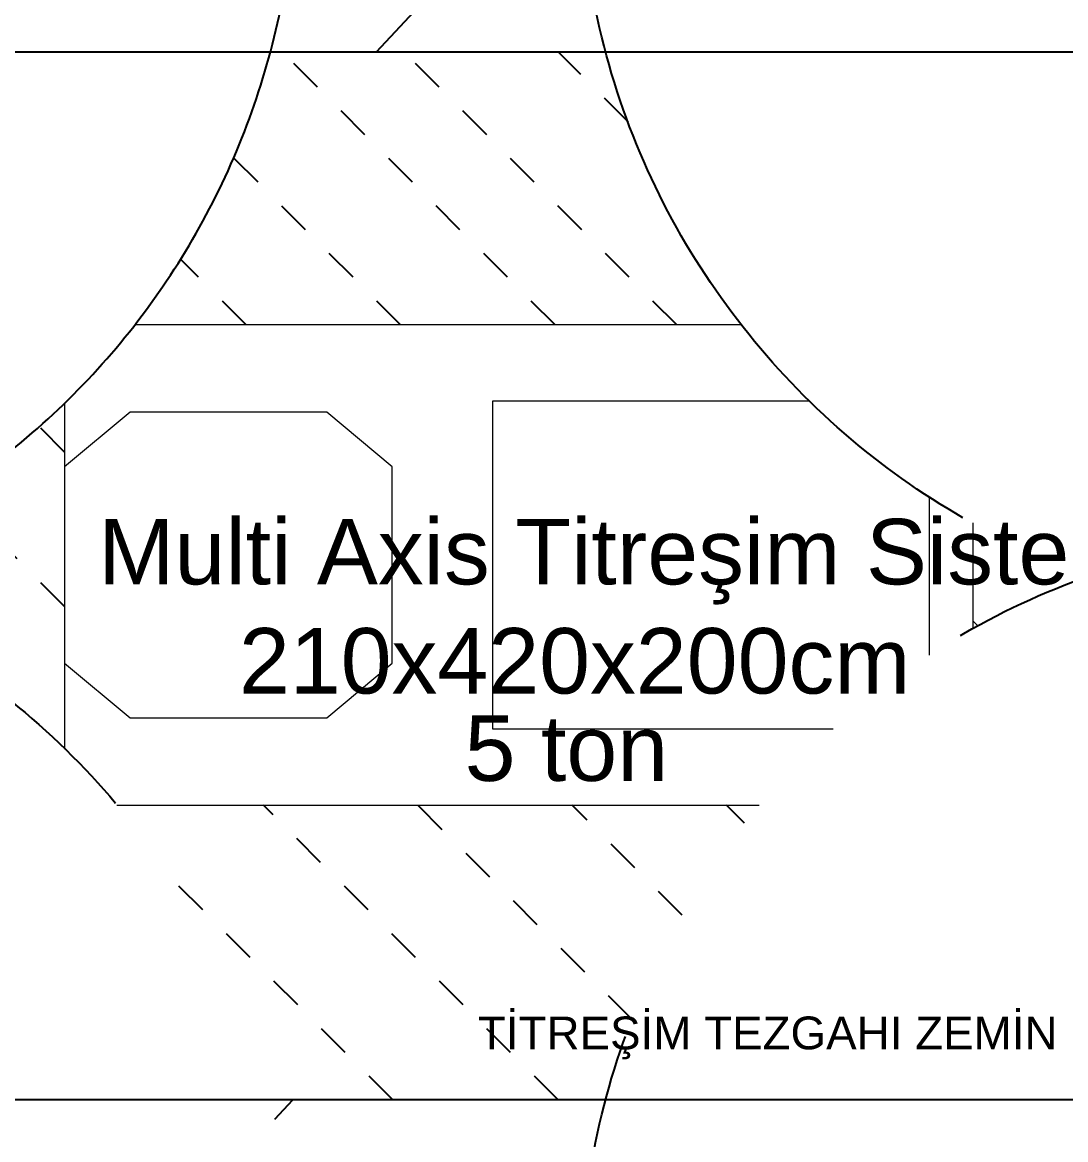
# Model space of a CAD drawing. Header units: centimetres. Extents: x 405464 to 563355, y 50011 to 66875.
# Drawn here: x 512308 to 512786, y 52944 to 53456 of the extents above; entities that cross this region are included whole.
import ezdxf

# ---------------------------------------------------------------- set-up
doc = ezdxf.new("R2010")
doc.units = ezdxf.units.CM
for name, pattern in [('DASHDOT', [25.4, 12.7, -6.35, 0, -6.35]), ('DASHED', [4, 2, -2]), ('DASHED2', [9.525, 6.35, -3.175])]:
    doc.linetypes.add(name, pattern=pattern)
doc.layers.get('0').update_dxf_attribs({"lineweight": 9})
for name, color, linetype, lineweight in [('0-KRCN-MİMARİ-220526', 8, 'Continuous', 9), ('A_Aks', 30, 'DASHDOT', 9), ('TF_Cihaz', 20, 'Continuous', 13)]:
    doc.layers.add(name, color=color, linetype=linetype, lineweight=lineweight)
for name, color, linetype in [('03___PRT_ALL_CURVES', 7, 'Continuous'), ('03__ASM_ALL_CURVES', 7, 'Continuous'), ('TF_Cihaz_yazı', 5, 'Continuous')]:
    doc.layers.add(name, color=color, linetype=linetype)
doc.layers.add('DV_alçıpanel_duvar_yeni', color=1, linetype='Continuous', lineweight=20, true_color=0xff0000)
doc.styles.add('MP_KAPI_POZ', font='arial.ttf')

# ---------------------------------------------------------------- blocks, each defined once
blk = doc.blocks.new('a_aks')
at = {"layer": 'A_Aks', "color": 8, "ltscale": 200}
blk.add_line((8080, 5308.05), (8080, -831.11), dxfattribs=at)
blk = doc.blocks.new('mimari_yeni_durum')
at = {"layer": 'A_Aks', "color": 8}
blk.add_blockref('a_aks', (0, 0), dxfattribs=at)
blk = doc.blocks.new('A$C64829d13')
at = {"color": 8, "linetype": 'Continuous'}
for p, q in [((109.447, 119.6), (89.453, 119.6)), ((89.453, 57.2), (109.447, 57.2))]:
    blk.add_line(p, q, dxfattribs=at)
at = {"color": 8}
blk.add_lwpolyline([(41.6, 57.2), (41.6, 119.6), (143, 119.6), (143, 57.2)], close=True, dxfattribs=at)
at = {"layer": '03___PRT_ALL_CURVES', "color": 8, "linetype": 'Continuous'}
for p, q in [((109.167, 120.748), (108.093, 119.6)), ((103.119, 57.2), (90.956, 44.2))]:
    blk.add_line(p, q, dxfattribs=at)
at = {"layer": '03___PRT_ALL_CURVES', "color": 8, "linetype": 'DASHED'}
for p, q in [((92.3, 119.6), (109.85, 102.05)), ((102.146, 119.6), (115.357, 106.388)), ((87.884, 114.824), (100.658, 102.05)), ((84.909, 108.606), (91.465, 102.05)), ((81.201, 103.122), (82.273, 102.05)), ((121.68, 90.22), (128.409, 83.491)), ((121.68, 81.028), (123.204, 79.503)), ((85.242, 73.45), (101.492, 57.2)), ((92.488, 73.45), (108.738, 57.2)), ((101.68, 73.45), (111.621, 63.51)), ((110.873, 73.45), (114.784, 69.538)), ((88.119, 61.381), (92.3, 57.2))]:
    blk.add_line(p, q, dxfattribs=at)
at = {"layer": '03__ASM_ALL_CURVES', "color": 8, "linetype": 'Continuous'}
for p, q in [((41.6, 119.6), (143, 119.6)), ((143, 57.2), (41.6, 57.2))]:
    blk.add_line(p, q, dxfattribs=at)
at = {"layer": '03__ASM_ALL_CURVES', "color": 8, "linetype": 'DASHED2', "ltscale": 10}
for centre in [(45.5, 131.3), (153.4, 131.3), (45.5, 45.5)]:
    blk.add_circle(centre, 45.5, dxfattribs=at)
blk.add_arc((153.4, 45.5), 45.5, 109.45227, 22.04551, dxfattribs=at)
at = {"layer": 'TF_Cihaz', "color": 8}
for p, q in [((118.572, 102.05), (80.328, 102.05)), ((121.68, 78.089), (121.68, 98.711)), ((96.2, 97.5), (75.929, 97.5)), ((96.2, 78), (96.2, 97.5)), ((106.08, 96.85), (102.18, 93.6)), ((117.78, 96.85), (106.08, 96.85)), ((121.68, 93.6), (117.78, 96.85)), ((102.18, 93.6), (102.18, 81.9)), ((70.2, 93.118), (70.2, 83.682)), ((67.302, 91.39), (67.6, 91.092)), ((67.6, 91.557), (67.6, 85.243)), ((102.18, 81.9), (106.08, 78.65)), ((117.78, 78.65), (121.68, 81.9)), ((106.08, 78.65), (117.78, 78.65)), ((77.309, 78), (96.2, 78)), ((81.375, 73.45), (117.525, 73.45))]:
    blk.add_line(p, q, dxfattribs=at)
at = {"layer": 'TF_Cihaz_yazı', "color": 8, "style": 'MP_KAPI_POZ'}
for s, height, p in [('TİTREŞİM TEZGAHI ZEMİN', 1.95, (97.078, 116.585)), ('5 ton', 3.9, (97.871, 100.606)), ('210x420x200cm', 3.9, (111.304, 95.406)), ('Multi Axis Titreşim Sistemi', 3.9, (119.68, 88.906))]:
    blk.add_text(s, height=height, rotation=180, dxfattribs=at).set_placement(p)
blk = doc.blocks.new('A$C9e52caec')
at = {"color": 8}
blk.add_blockref('mimari_yeni_durum', (0, 0), dxfattribs=at)
at = {"layer": 'DV_alçıpanel_duvar_yeni', "color": 8, "xscale": 7.692307692308199, "yscale": 7.692307692308199, "zscale": 7.692307692308199, "rotation": 180}
blk.add_blockref('A$C64829d13', (8905, 1620), dxfattribs=at)

msp = doc.modelspace()

# ---------------------------------------------------------------- block references
at = {"layer": '0-KRCN-MİMARİ-220526', "rotation": 359.999999999997}
msp.add_blockref('A$C9e52caec', (504358.27, 52262.37, 74), dxfattribs=at)

doc.saveas('drawing.dxf')
